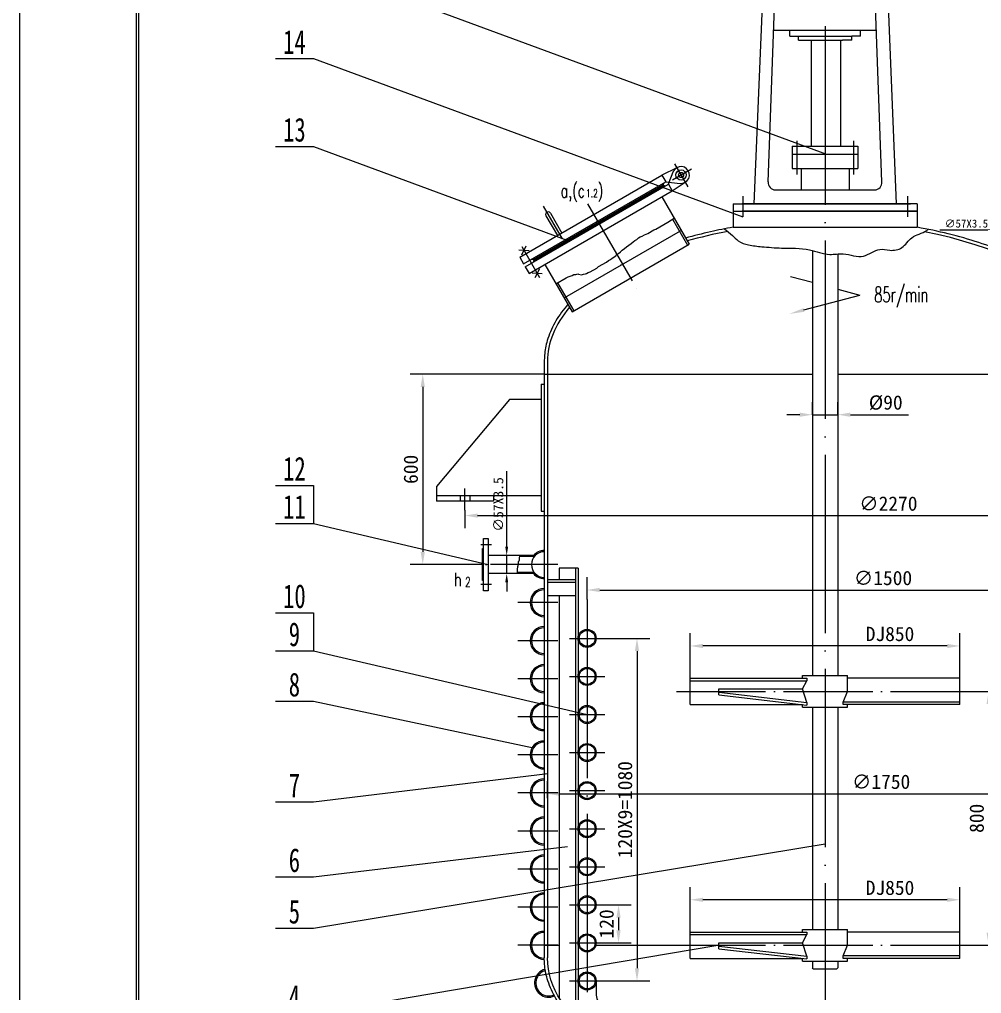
# Model space of a CAD drawing. Extents: x 0 to 8910, y 0 to 12615.
# Drawn here: x 0 to 3032, y 6808 to 9878 of the extents above; entities that cross this region are included whole.
import ezdxf
from ezdxf.enums import TextEntityAlignment as Align

# ---------------------------------------------------------------- set-up
doc = ezdxf.new("R2010")
doc.units = 0
doc.header["$LTSCALE"] = 450
for name, pattern in [('CENTER1', [0.75, 0.625, -0.0625, 0, -0.0625]), ('CENTER2', [0.375, 0.3125, -0.03125, 0, -0.03125]), ('CENTER3', [0.375, 0.3125, -0.03125, 0, -0.03125]), ('CENTERX2', [1.5, 1.25, -0.125, 0, -0.125]), ('HIDDENX2', [0.75, 0.5, -0.25])]:
    doc.linetypes.add(name, pattern=pattern)
doc.layers.get('0').update_dxf_attribs({"linetype": 'CONTINUOUS'})
doc.layers.get('DEFPOINTS').update_dxf_attribs({"linetype": 'CONTINUOUS'})
for name, color, linetype in [('_TITLE', 4, 'CONTINUOUS'), ('A', 2, 'CONTINUOUS'), ('B', 7, 'CONTINUOUS'), ('C', 1, 'CENTERX2'), ('C1', 1, 'CENTER1'), ('C2', 1, 'CENTER2'), ('C3', 1, 'CENTER3'), ('E', 3, 'HIDDENX2')]:
    doc.layers.add(name, color=color, linetype=linetype)
doc.styles.add('GB', font='ROMANS.SHX', dxfattribs={"bigfont": 'hzdx.shx'})
doc.styles.add('HZ', font='ROMANS.SHX', dxfattribs={"width": 0.7, "bigfont": 'hztxt.shx'})
doc.dimstyles.new('STANDARD_WS$0', dxfattribs={"dimtxt": 2.5, "dimasz": 2.5, "dimexe": 1.25, "dimexo": 0.625, "dimtad": 1, "dimdec": 4, "dimdsep": 46, "dimtxsty": 'Standard', "dimcen": 2.5, "dimadec": 0, "dimazin": 0, "dimtfac": 1, "dimtdec": 4, "dimtmove": 0, "dimatfit": 0, "dimfxl": 0, "dimtolj": 1, "dimtzin": 0, "dimarcsym": 0})

# ---------------------------------------------------------------- blocks, each defined once
blk = doc.blocks.new('*D0')
at = {"color": 0, "linetype": 'ByBlock'}
for p, q in [((1956, 7568.8), (1956, 7622.6)), ((3706, 7568.8), (3706, 7622.6)), ((1996, 7582.6), (3666, 7582.6))]:
    blk.add_line(p, q, dxfattribs=at)
for points in [[(1996, 7589.3), (1996, 7575.9), (1956, 7582.6)], [(3666, 7589.3), (3666, 7575.9), (3706, 7582.6)]]:
    blk.add_solid(points, dxfattribs=at)
at = {"layer": 'DEFPOINTS', "color": 0, "linetype": 'ByBlock'}
for p in [(1956, 7568.8), (3706, 7582.6), (3706, 7568.8)]:
    blk.add_point(p, dxfattribs=at)
at = {"color": 0, "linetype": 'ByBlock', "insert": (3007.7, 7620.1), "char_height": 45, "attachment_point": 5}
blk.add_mtext('\\A1;∅1750', dxfattribs=at)
blk = doc.blocks.new('A$C38DF3C4D')
at = {"layer": 'A'}
for p, q in [((0, 400), (0, 0)), ((10, 400), (0, 400)), ((10, 400), (10, 0)), ((10, 352), (110, 352)), ((110, 352), (340, 78)), ((340, 78), (340, 32)), ((10, 48), (340, 48)), ((160, 48), (160, 32)), ((160, 32), (340, 32)), ((235, 48), (235, 32)), ((265, 48), (265, 32)), ((10, 0), (0, 0))]:
    blk.add_line(p, q, dxfattribs=at)
at = {"layer": 'C2'}
blk.add_line((250, 3.1), (250, 71.7), dxfattribs=at)
blk = doc.blocks.new('*D6')
at = {"color": 0, "linetype": 'ByBlock'}
for p, q in [((1535.6, 7900.5), (1535.6, 8138.5)), ((1535.6, 7872.5), (1507.6, 7872.5)), ((1535.6, 7815.5), (1535.6, 7872.5)), ((1535.6, 7815.5), (1507.6, 7815.5)), ((1535.6, 7787.5), (1535.6, 7759.5))]:
    blk.add_line(p, q, dxfattribs=at)
for points in [[(1530.9, 7900.5), (1540.3, 7900.5), (1535.6, 7872.5)], [(1530.9, 7787.5), (1540.3, 7787.5), (1535.6, 7815.5)]]:
    blk.add_solid(points, dxfattribs=at)
at = {"layer": 'DEFPOINTS', "color": 0, "linetype": 'ByBlock'}
for p in [(1535.6, 7872.5), (1535.6, 7872.5), (1535.6, 7815.5)]:
    blk.add_point(p, dxfattribs=at)
at = {"color": 0, "linetype": 'ByBlock', "insert": (1509.4, 8033.5), "char_height": 31.5, "attachment_point": 5, "rotation": 90}
blk.add_mtext('\\A1;∅57X3.5', dxfattribs=at)
blk = doc.blocks.new('*D7')
at = {"color": 0, "linetype": 'ByBlock'}
for p, q in [((1696, 8015.1), (1696, 7958.3)), ((3966, 8015.1), (3966, 7958.3)), ((1736, 7998.3), (3926, 7998.3))]:
    blk.add_line(p, q, dxfattribs=at)
for points in [[(1736, 8004.9), (1736, 7991.6), (1696, 7998.3)], [(3926, 8004.9), (3926, 7991.6), (3966, 7998.3)]]:
    blk.add_solid(points, dxfattribs=at)
at = {"layer": 'DEFPOINTS', "color": 0, "linetype": 'ByBlock'}
for p in [(1696, 8015.1), (3966, 8015.1), (3966, 7998.3)]:
    blk.add_point(p, dxfattribs=at)
at = {"color": 0, "linetype": 'ByBlock', "insert": (3030.5, 8035.8), "char_height": 45, "attachment_point": 5}
blk.add_mtext('\\A1;∅2270', dxfattribs=at)
blk = doc.blocks.new('*D13')
at = {"color": 0, "linetype": 'ByBlock'}
for p, q in [((2114.1, 6685.1), (2114.1, 6827.3)), ((2964.1, 6685.1), (2964.1, 6827.3)), ((2924.1, 6787.3), (2154.1, 6787.3))]:
    blk.add_line(p, q, dxfattribs=at)
for points in [[(2154.1, 6793.9), (2154.1, 6780.6), (2114.1, 6787.3)], [(2924.1, 6793.9), (2924.1, 6780.6), (2964.1, 6787.3)]]:
    blk.add_solid(points, dxfattribs=at)
at = {"layer": 'DEFPOINTS', "color": 0, "linetype": 'ByBlock'}
for p in [(2114.1, 6787.3), (2114.1, 6685.1), (2964.1, 6685.1)]:
    blk.add_point(p, dxfattribs=at)
at = {"color": 0, "linetype": 'ByBlock', "insert": (2743.9, 6824.8), "char_height": 45, "attachment_point": 5}
blk.add_mtext('\\A1;DJ850', dxfattribs=at)
blk = doc.blocks.new('*D14')
at = {"color": 0, "linetype": 'ByBlock'}
for p, q in [((2114.1, 7485.1), (2114.1, 7627.3)), ((2964.1, 7485.1), (2964.1, 7627.3)), ((2924.1, 7587.3), (2154.1, 7587.3))]:
    blk.add_line(p, q, dxfattribs=at)
for points in [[(2154.1, 7593.9), (2154.1, 7580.6), (2114.1, 7587.3)], [(2924.1, 7593.9), (2924.1, 7580.6), (2964.1, 7587.3)]]:
    blk.add_solid(points, dxfattribs=at)
at = {"layer": 'DEFPOINTS', "color": 0, "linetype": 'ByBlock'}
for p in [(2114.1, 7587.3), (2114.1, 7485.1), (2964.1, 7485.1)]:
    blk.add_point(p, dxfattribs=at)
at = {"color": 0, "linetype": 'ByBlock', "insert": (2743.9, 7624.8), "char_height": 45, "attachment_point": 5}
blk.add_mtext('\\A1;DJ850', dxfattribs=at)
blk = doc.blocks.new('*D15')
at = {"color": 0, "linetype": 'ByBlock'}
for p, q in [((2010.4, 8685.8), (2375, 8896.3)), ((2376.8, 8898.1), (2376.5, 8898.6)), ((2008.5, 8684), (2008.8, 8683.4))]:
    blk.add_line(p, q, dxfattribs=at)
for points in [[(2374.8, 8896.6), (2375.2, 8895.9), (2377.1, 8897.5)], [(2010.2, 8686.1), (2010.6, 8685.4), (2008.2, 8684.5)]]:
    blk.add_solid(points, dxfattribs=at)
at = {"layer": 'DEFPOINTS', "color": 0, "linetype": 'ByBlock'}
for p in [(2377.1, 8897.5), (2377.1, 8897.5), (2008.2, 8684.5)]:
    blk.add_point(p, dxfattribs=at)
at = {"color": 0, "linetype": 'ByBlock', "insert": (2191.7, 8792.6), "char_height": 2.5, "attachment_point": 5, "rotation": 30}
blk.add_mtext('\\A1;∅426X6', dxfattribs=at)
blk = doc.blocks.new('*D16')
at = {"color": 0, "linetype": 'ByBlock'}
for p, q in [((3110.6, 8885.3), (3110.6, 8906.3)), ((3167.6, 8885.3), (3167.6, 8906.3)), ((3089.6, 8885.3), (2900.6, 8885.3)), ((3167.6, 8885.3), (3110.6, 8885.3)), ((3188.6, 8885.3), (3209.6, 8885.3))]:
    blk.add_line(p, q, dxfattribs=at)
for points in [[(3089.6, 8888.8), (3089.6, 8881.8), (3110.6, 8885.3)], [(3188.6, 8888.8), (3188.6, 8881.8), (3167.6, 8885.3)]]:
    blk.add_solid(points, dxfattribs=at)
at = {"layer": 'DEFPOINTS', "color": 0, "linetype": 'ByBlock'}
for p in [(3110.6, 8885.3), (3167.6, 8885.3), (3167.6, 8885.3)]:
    blk.add_point(p, dxfattribs=at)
at = {"color": 0, "linetype": 'ByBlock', "insert": (2984.6, 8906.3), "char_height": 25.2, "attachment_point": 5}
blk.add_mtext('\\A1;∅57X3.5', dxfattribs=at)
blk = doc.blocks.new('*D20')
at = {"color": 0, "linetype": 'ByBlock'}
for p, q in [((3324.8, 7444), (3411.7, 7444)), ((3371.7, 7404), (3371.7, 6684)), ((3324.8, 6644), (3411.7, 6644))]:
    blk.add_line(p, q, dxfattribs=at)
for points in [[(3365, 7404), (3378.4, 7404), (3371.7, 7444)], [(3365, 6684), (3378.4, 6684), (3371.7, 6644)]]:
    blk.add_solid(points, dxfattribs=at)
at = {"layer": 'DEFPOINTS', "color": 0, "linetype": 'ByBlock'}
for p in [(3324.8, 7444), (3324.8, 6644), (3371.7, 6644)]:
    blk.add_point(p, dxfattribs=at)
at = {"color": 0, "linetype": 'ByBlock', "insert": (3334.2, 7044), "char_height": 45, "attachment_point": 5, "rotation": 90}
blk.add_mtext('\\A1;800', dxfattribs=at)
blk = doc.blocks.new('*D21')
at = {"color": 0, "linetype": 'ByBlock'}
for p, q in [((2136.4, 7611.3), (2278.3, 7611.3)), ((2238.3, 7571.3), (2238.3, 6571.3)), ((2136.4, 6531.3), (2278.3, 6531.3))]:
    blk.add_line(p, q, dxfattribs=at)
for points in [[(2231.6, 7571.3), (2244.9, 7571.3), (2238.3, 7611.3)], [(2231.6, 6571.3), (2244.9, 6571.3), (2238.3, 6531.3)]]:
    blk.add_solid(points, dxfattribs=at)
at = {"layer": 'DEFPOINTS', "color": 0, "linetype": 'ByBlock'}
for p in [(2136.4, 7611.3), (2136.4, 6531.3), (2238.3, 6531.3)]:
    blk.add_point(p, dxfattribs=at)
at = {"color": 0, "linetype": 'ByBlock', "insert": (2200.8, 7071.3), "char_height": 45, "attachment_point": 5, "rotation": 90}
blk.add_mtext('\\A1;120X9=1080', dxfattribs=at)
blk = doc.blocks.new('*D22')
at = {"color": 0, "linetype": 'ByBlock'}
for p, q in [((2136.4, 6891.3), (2220, 6891.3)), ((2180, 6851.3), (2180, 6811.3)), ((2136.4, 6771.3), (2220, 6771.3))]:
    blk.add_line(p, q, dxfattribs=at)
for points in [[(2173.3, 6851.3), (2186.7, 6851.3), (2180, 6891.3)], [(2173.3, 6811.3), (2186.7, 6811.3), (2180, 6771.3)]]:
    blk.add_solid(points, dxfattribs=at)
at = {"layer": 'DEFPOINTS', "color": 0, "linetype": 'ByBlock'}
for p in [(2136.4, 6891.3), (2136.4, 6771.3), (2180, 6771.3)]:
    blk.add_point(p, dxfattribs=at)
at = {"color": 0, "linetype": 'ByBlock', "insert": (2142.5, 6831.3), "char_height": 45, "attachment_point": 5, "rotation": 90}
blk.add_mtext('\\A1;120', dxfattribs=at)
blk = doc.blocks.new('*D23')
at = {"color": 0, "linetype": 'ByBlock'}
for p, q in [((2081, 7733.6), (2081, 7803.7)), ((3581, 7733.6), (3581, 7803.7)), ((2121, 7763.7), (3541, 7763.7))]:
    blk.add_line(p, q, dxfattribs=at)
for points in [[(2121, 7770.4), (2121, 7757.1), (2081, 7763.7)], [(3541, 7770.4), (3541, 7757.1), (3581, 7763.7)]]:
    blk.add_solid(points, dxfattribs=at)
at = {"layer": 'DEFPOINTS', "color": 0, "linetype": 'ByBlock'}
for p in [(3581, 7763.7), (2081, 7733.6), (3581, 7733.6)]:
    blk.add_point(p, dxfattribs=at)
at = {"color": 0, "linetype": 'ByBlock', "insert": (3013.6, 7801.2), "char_height": 45, "attachment_point": 5}
blk.add_mtext('\\A1;∅1500', dxfattribs=at)
blk = doc.blocks.new('*D24')
at = {"layer": 'B', "color": 0, "lineweight": -2}
for p, q in [((2499.1, 8632.2), (2499.1, 8672.2)), ((2579.1, 8632.2), (2579.1, 8672.2)), ((2459.1, 8632.2), (2419.1, 8632.2)), ((2499.1, 8632.2), (2579.1, 8632.2)), ((2619.1, 8632.2), (2801.6, 8632.2))]:
    blk.add_line(p, q, dxfattribs=at)
at = {"layer": 'B', "color": 0}
for points in [[(2459.1, 8638.8), (2459.1, 8625.5), (2499.1, 8632.2)], [(2619.1, 8638.8), (2619.1, 8625.5), (2579.1, 8632.2)]]:
    blk.add_solid(points, dxfattribs=at)
at = {"layer": 'DEFPOINTS', "color": 0}
for p in [(2499.1, 8632.2), (2579.1, 8632.2), (2579.1, 8632.2)]:
    blk.add_point(p, dxfattribs=at)
at = {"layer": 'B', "color": 0, "insert": (2730.4, 8669.7), "char_height": 45, "attachment_point": 5}
blk.add_mtext('\\A1;%%c90', dxfattribs=at)
blk = doc.blocks.new('*D27')
at = {"color": 0, "linetype": 'ByBlock'}
for p, q in [((2637.2, 10807.4), (4082.3, 10807.4)), ((4042.3, 10767.4), (4042.3, 6035)), ((2929.1, 5995), (4082.3, 5995))]:
    blk.add_line(p, q, dxfattribs=at)
for points in [[(4035.6, 10767.4), (4049, 10767.4), (4042.3, 10807.4)], [(4035.6, 6035), (4049, 6035), (4042.3, 5995)]]:
    blk.add_solid(points, dxfattribs=at)
at = {"layer": 'DEFPOINTS', "color": 0, "linetype": 'ByBlock'}
for p in [(2637.2, 10807.4), (2929.1, 5995), (4042.3, 5995)]:
    blk.add_point(p, dxfattribs=at)
at = {"color": 0, "linetype": 'ByBlock', "insert": (4004.8, 8401.2), "char_height": 45, "attachment_point": 5, "rotation": 90}
blk.add_mtext('\\A1;4812', dxfattribs=at)
blk = doc.blocks.new('A$C591B0A77')
at = {"layer": 'B', "style": 'GB', "width": 0.7}
for s, height, p in [('a,(c  )', 42, (77, 14)), ('1.2', 25, (108.5, 14.3))]:
    blk.add_text(s, height=height, dxfattribs=at).set_placement(p, align=Align.CENTER)
blk = doc.blocks.new('*D44')
at = {"color": 0, "linetype": 'ByBlock'}
for p, q in [((1654.1, 8444), (1231.1, 8444)), ((1271.1, 8404), (1271.1, 7884)), ((1438.5, 7844), (1231.1, 7844))]:
    blk.add_line(p, q, dxfattribs=at)
for points in [[(1264.4, 8404), (1277.7, 8404), (1271.1, 8444)], [(1264.4, 7884), (1277.7, 7884), (1271.1, 7844)]]:
    blk.add_solid(points, dxfattribs=at)
at = {"layer": 'DEFPOINTS', "color": 0, "linetype": 'ByBlock'}
for p in [(1654.1, 8444), (1271.1, 7844), (1438.5, 7844)]:
    blk.add_point(p, dxfattribs=at)
at = {"color": 0, "linetype": 'ByBlock', "insert": (1233.6, 8144), "char_height": 45, "attachment_point": 5, "rotation": 90}
blk.add_mtext('\\A1;600', dxfattribs=at)

msp = doc.modelspace()

# ---------------------------------------------------------------- linework, layer by layer
at = {"color": 0, "linetype": 'ByBlock'}
for p, q in [((2430.09488, 9067.95648), (2499.13824, 9049.45637)), ((2579.13824, 9028.02043), (2648.4904, 9009.43758)), ((2472.49479, 8962.2797), (2648.4904, 9009.43758))]:
    msp.add_line(p, q, dxfattribs=at)
msp.add_solid([(2470.97638, 8967.94646), (2474.01319, 8956.61293), (2425.95506, 8949.80942)], dxfattribs=at)
at = {"layer": '_TITLE', "color": 4}
msp.add_lwpolyline([(0, 0), (8910, 0), (8910, 12615), (0, 12615)], close=True, dxfattribs=at)
at = {"layer": '_TITLE', "color": 5}
for points in [[(367.5, 142.5), (8767.5, 142.5), (8767.5, 12472.5), (367.5, 12472.5)], [(375, 150), (8760, 150), (8760, 12465), (375, 12465)]]:
    msp.add_lwpolyline(points, close=True, dxfattribs=at)
at = {"layer": 'A'}
for p, q in [((2354.9373, 10269.66357), (2315.12508, 9296.71662)), ((2723.3392, 10269.66357), (2763.15142, 9296.71662)), ((2360.30069, 9365.89749), (2391.01188, 10219.85415)), ((2717.97577, 9365.89749), (2687.26458, 10219.85415)), ((2375.44446, 9844.54403), (2702.832, 9844.54403)), ((2427.80634, 9825.36984), (2427.80634, 9842.7147)), ((2427.80634, 9825.36984), (2623.09941, 9825.36984)), ((2455.17707, 9812.98065), (2455.17707, 9825.36984)), ((2650.47013, 9825.36987), (2623.09941, 9825.36986)), ((2623.09941, 9812.98067), (2623.09941, 9825.36986)), ((2650.47013, 9825.36987), (2650.47013, 9842.71473)), ((2455.17707, 9812.98065), (2594.31661, 9812.98065)), ((2495.3133, 9812.98065), (2495.3133, 9479.03585)), ((2587.80775, 9812.98065), (2587.80775, 9479.03585)), ((2623.09941, 9812.98067), (2594.31661, 9812.98065)), ((2495.3133, 9787.89476), (2495.3133, 9479.03585)), ((2587.80775, 9787.89476), (2587.80775, 9479.03585)), ((2435.97376, 9479.03585), (2642.30273, 9479.03585)), ((2435.97376, 9479.03585), (2435.97376, 9408.21973)), ((2642.30273, 9479.03585), (2642.30273, 9408.21973)), ((2435.97376, 9453.05153), (2642.30273, 9453.05153)), ((2071.88251, 9410.64086), (2024.88312, 9387.04619)), ((2435.97376, 9408.21973), (2642.30273, 9408.21973)), ((2463.53876, 9408.21973), (2463.53876, 9342.21937)), ((2614.73772, 9408.21973), (2614.73772, 9342.21937)), ((1576.71497, 9128.29619), (2024.88312, 9387.04619)), ((1588.71497, 9107.51158), (2036.88312, 9366.26158)), ((2024.88312, 9387.04619), (2036.88312, 9366.26158)), ((2036.88312, 9366.26158), (2082.32211, 9361.46085)), ((2045.44338, 9358.50214), (2047.99099, 9365.08801)), ((2057.44338, 9337.71753), (2098.3164, 9364.85601)), ((1594.21497, 9097.9853), (2045.44338, 9358.50214)), ((1606.21497, 9077.20069), (2057.44338, 9337.71753)), ((1620.29757, 9121.12699), (2028.7861, 9356.96796)), ((1621.79757, 9118.52892), (2030.2861, 9354.36988)), ((2030.2502, 9362.43206), (2028.7861, 9356.96796)), ((2030.2861, 9354.36988), (2028.7861, 9356.96796)), ((2035.7502, 9352.90578), (2030.2861, 9354.36988)), ((2045.44338, 9358.50214), (2057.44338, 9337.71753)), ((2382.74624, 9340.59165), (2695.53025, 9340.59165)), ((2024.50524, 9318.70069), (2110.50524, 9169.74432)), ((2249.13825, 9296.71661), (2808.11803, 9296.71661)), ((2249.13825, 9296.71661), (2249.13825, 9222.8706)), ((2249.13825, 9274.20676), (2829.13825, 9274.20676)), ((2249.13828, 9274.20676), (2808.11803, 9274.20676)), ((2829.13825, 9296.71661), (2278.02399, 9296.71661)), ((2829.13825, 9274.20676), (2278.02399, 9274.20676)), ((2829.13825, 9296.71661), (2829.13825, 9222.8706)), ((1659.36045, 9259.15002), (1695.36045, 9196.79619)), ((1673.21686, 9267.15002), (1709.21686, 9204.79619)), ((2058.08077, 9248.54616), (2105.30909, 9166.74432)), ((2249.13825, 9222.8706), (2829.13825, 9222.8706)), ((1606.07011, 9148.8697), (1574.23633, 9151.17121)), ((1583.19136, 9135.66065), (1597.11509, 9164.38026)), ((1741.57842, 8956.74432), (2110.50524, 9169.74432)), ((2499.13824, 9149.68743), (2499.13824, 7809.94611)), ((1576.71497, 9128.29619), (1588.71497, 9107.51158)), ((1614.83347, 9122.59109), (1620.29757, 9121.12699)), ((1621.79757, 9118.52892), (1620.29757, 9121.12699)), ((1620.33347, 9113.06482), (1621.79757, 9118.52892)), ((2579.13824, 9138.85681), (2579.13824, 7809.94611)), ((1594.21497, 9097.9853), (1606.21497, 9077.20069)), ((1638.70973, 9092.33622), (1624.78601, 9063.61661)), ((1655.57842, 9105.70069), (1741.57842, 8956.74432)), ((1615.83098, 9079.12717), (1647.66476, 9076.82566)), ((1695.69892, 9048.20994), (1746.77457, 8959.74432)), ((1654.13824, 8799.94611), (1654.13824, 6919.94611)), ((1664.13824, 8799.94611), (1664.13824, 6919.94611)), ((1654.13824, 8759.94611), (2499.13824, 8759.94611)), ((2579.13824, 8759.94611), (3348.13824, 8759.94611)), ((1462.63824, 8077.44611), (1462.63824, 8242.44611)), ((1462.63824, 8242.44611), (1477.63824, 8242.44611)), ((1477.63824, 8242.44611), (1477.63824, 8077.44611)), ((1459.63824, 8109.94611), (1459.63824, 8209.94611)), ((1459.63824, 8209.94611), (1462.63824, 8209.94611)), ((1625.36325, 8188.44611), (1477.63824, 8188.44611)), ((1622.27525, 8184.94611), (1576.97966, 8184.94611)), ((1700.63824, 8148.07356), (1700.63824, 8111.21016)), ((1760.63824, 8148.07356), (1700.63824, 8148.07356)), ((1752.63824, 8148.07356), (1752.63824, 6728.21534)), ((1760.63824, 8148.07356), (1760.63824, 6720.21958)), ((1462.63824, 8109.94611), (1459.63824, 8109.94611)), ((1625.36325, 8131.44611), (1477.63824, 8131.44611)), ((1622.27525, 8134.94611), (1569.92655, 8134.94611)), ((1752.63824, 8111.21016), (1664.13824, 8111.21016)), ((1477.63824, 8077.44611), (1462.63824, 8077.44611)), ((1752.63824, 8103.21016), (1664.13824, 8103.21016)), ((1752.63824, 8061.21016), (1664.13824, 8061.21016)), ((1700.63824, 8061.21016), (1700.63824, 6794.90336)), ((2114.13824, 7718.27944), (2114.13824, 7801.61277)), ((2114.13824, 7801.61277), (2481.56419, 7801.61277)), ((2468.30491, 7809.94611), (2609.97158, 7809.94611)), ((2468.30491, 7801.61277), (2468.30491, 7809.94611)), ((2481.56419, 7801.61277), (2481.56419, 7793.27944)), ((2609.97158, 7759.94611), (2609.97158, 7809.94611)), ((2964.13824, 7801.61277), (2609.97158, 7801.61277)), ((2964.13824, 7718.27944), (2964.13824, 7801.61277)), ((2114.13824, 7793.27944), (2481.56419, 7793.27944)), ((2204.00674, 7767.72812), (2468.30491, 7767.72812)), ((2204.00674, 7748.77488), (2204.00674, 7767.72812)), ((2468.30491, 7767.72812), (2481.56419, 7793.27944)), ((2481.56419, 7725.15916), (2468.30491, 7767.72812)), ((2204.00674, 7757.10821), (2481.56419, 7725.15916)), ((2204.00674, 7748.77488), (2481.56419, 7716.82582)), ((2595.95103, 7726.61277), (2609.97158, 7759.94611)), ((2114.13824, 7718.27944), (2468.30491, 7718.27944)), ((2468.30491, 7709.94611), (2468.30491, 7717.93558)), ((2468.30491, 7709.94611), (2609.97158, 7709.94611)), ((2481.56419, 7725.15916), (2481.56419, 7716.82582)), ((2499.13824, 7709.94611), (2499.13824, 7009.94611)), ((2579.13824, 7709.94611), (2579.13824, 7009.94611)), ((2964.13824, 7726.61277), (2595.95103, 7726.61277)), ((2595.95103, 7718.27944), (2595.95103, 7726.61277)), ((2964.13824, 7718.27944), (2595.95103, 7718.27944)), ((2609.97158, 7709.94611), (2609.97158, 7718.27944)), ((2114.13824, 7001.61277), (2481.56419, 7001.61277)), ((2114.13824, 6918.27944), (2114.13824, 7001.61277)), ((2468.30491, 7009.94611), (2609.97158, 7009.94611)), ((2468.30491, 7001.61277), (2468.30491, 7009.94611)), ((2481.56419, 7001.61277), (2481.56419, 6993.27944)), ((2609.97158, 6959.94611), (2609.97158, 7009.94611)), ((2964.13824, 7001.61277), (2609.97158, 7001.61277)), ((2964.13824, 6918.27944), (2964.13824, 7001.61277)), ((2114.13824, 6993.27944), (2481.56419, 6993.27944)), ((2468.30491, 6967.72812), (2481.56419, 6993.27944)), ((1654.13824, 6959.94611), (1700.63824, 6959.94611)), ((1760.63824, 6959.94611), (1761.59081, 6959.94611)), ((1816.68568, 6959.94611), (2114.13824, 6959.94611)), ((2204.00674, 6967.72812), (2468.30491, 6967.72812)), ((2204.00674, 6948.77488), (2204.00674, 6967.72812)), ((2204.00674, 6957.10821), (2481.56419, 6925.15916)), ((2204.00674, 6948.77488), (2481.56419, 6916.82582)), ((2481.56419, 6925.15916), (2468.30491, 6967.72812)), ((2595.95103, 6926.61277), (2609.97158, 6959.94611)), ((2964.13824, 6959.94611), (3424.13824, 6959.94611)), ((2114.13824, 6918.27944), (2468.30491, 6918.27944)), ((2468.30491, 6909.94611), (2468.30491, 6917.93558)), ((2468.30491, 6909.94611), (2609.97158, 6909.94611)), ((2481.56419, 6925.15916), (2481.56419, 6916.82582)), ((2499.13824, 6909.94611), (2499.13824, 6888.25357)), ((2579.13824, 6909.94611), (2579.13824, 6888.25357)), ((2964.13824, 6926.61277), (2595.95103, 6926.61277)), ((2595.95103, 6918.27944), (2595.95103, 6926.61277)), ((2964.13824, 6918.27944), (2595.95103, 6918.27944)), ((2609.97158, 6909.94611), (2609.97158, 6918.27944)), ((2502.13824, 6885.25357), (2499.13824, 6888.25357)), ((2502.13824, 6885.25357), (2576.13824, 6885.25357)), ((2576.13824, 6885.25357), (2579.13824, 6888.25357)), ((1817.63824, 6847.25287), (1817.63824, 6807.75397))]:
    msp.add_line(p, q, dxfattribs=at)
for centre, radius in [((2085.09945, 9387.74844), 16.1583), ((2085.09945, 9387.74844), 7.99826), ((1789.13824, 7927.25287), 28.5), ((1789.13824, 7927.25287), 25), ((1789.13824, 7807.25287), 28.5), ((1789.13824, 7807.25287), 25), ((1789.13824, 7687.25287), 28.5), ((1789.13824, 7687.25287), 25), ((1789.13824, 7567.25287), 28.5), ((1789.13824, 7567.25287), 25), ((1789.13824, 7447.25287), 28.5), ((1789.13824, 7447.25287), 25), ((1789.13824, 7327.25287), 28.5), ((1789.13824, 7327.25287), 25), ((1789.13824, 7207.25287), 28.5), ((1789.13824, 7207.25287), 25), ((1789.13824, 7087.25287), 28.5), ((1789.13824, 7087.25287), 25), ((1789.13824, 6967.25287), 28.5), ((1789.13824, 6967.25287), 25), ((1789.13824, 6847.25287), 28.5), ((1789.13824, 6847.25287), 25)]:
    msp.add_circle(centre, radius, dxfattribs=at)
for centre, radius, start, end in [((2085.09945, 9387.74844), 26.4339, 263.96894982, 120), ((2382.74624, 9363.19882), 22.60717, 173.14412518, 270), ((2695.53025, 9363.19882), 22.60717, 270, 6.85587482), ((1666.28866, 9263.15002), 8, 30, 210), ((1654.13824, 8159.94611), 40.5, 90, 270), ((1654.13824, 8159.94611), 44.5, 90, 140.17465886), ((1654.13824, 8159.94611), 44.5, 219.82534114, 270), ((1654.13824, 8039.94611), 44.5, 90, 270), ((1654.13824, 8039.94611), 40.5, 90, 270), ((1654.13824, 7919.94611), 44.5, 90, 270), ((1654.13824, 7919.94611), 40.5, 90, 270), ((1654.13824, 7799.94611), 44.5, 90, 270), ((1654.13824, 7799.94611), 40.5, 90, 270), ((1654.13824, 7679.94611), 44.5, 90, 270), ((1654.13824, 7679.94611), 40.5, 90, 270), ((1654.13824, 7559.94611), 44.5, 90, 270), ((1654.13824, 7559.94611), 40.5, 90, 270), ((1654.13824, 7439.94611), 44.5, 90, 270), ((1654.13824, 7439.94611), 40.5, 90, 270), ((1654.13824, 7319.94611), 44.5, 90, 270), ((1654.13824, 7319.94611), 40.5, 90, 270), ((1654.13824, 7199.94611), 44.5, 90, 270), ((1654.13824, 7199.94611), 40.5, 90, 270), ((1654.13824, 7079.94611), 44.5, 90, 270), ((1654.13824, 7079.94611), 40.5, 90, 270), ((1654.13824, 6959.94611), 44.5, 90, 270), ((1654.13824, 6959.94611), 40.5, 90, 270), ((1667.96717, 6840.7456), 44.5, 104.2830995, 294.11026178), ((1667.96717, 6840.7456), 40.5, 104.75846034, 293.70490015), ((1867.63824, 6807.75397), 50, 180, 228.38794967)]:
    msp.add_arc(centre, radius, start, end, dxfattribs=at)
for start_param, end_param in [(5.0698357566, 5.2318949968), (3.5324797595, 4.3463235159), (5.8822570338, 6.2831853072)]:
    msp.add_ellipse((2539.13824, 8799.94611), major_axis=(-875, 0), ratio=0.5, start_param=start_param, end_param=end_param, dxfattribs=at)
at = {"layer": 'A', "extrusion": (0, 0, -1)}
for start_param, end_param in [(5.0363095893, 6.2831853072), (3.1415926536, 4.9683165315)]:
    msp.add_ellipse((2539.13824, 6919.94611), major_axis=(-875, 0), ratio=0.5, start_param=start_param, end_param=end_param, dxfattribs=at)
at = {"layer": 'A'}
for points, knots in [([(2249.13825, 9222.8706), (2225.1676, 9218.68819), (2201.55341, 9213.9868), (2151.47707, 9202.7387), (2125.16978, 9196.01673), (2099.59057, 9188.64909)], [5.04812525531, 5.04812525531, 5.04812525531, 5.04812525531, 5.13460935602, 5.13460935602, 5.23503772657, 5.23503772657, 5.23503772657, 5.23503772657]), ([(3110.63824, 9142.11646), (3082.92214, 9153.92757), (3053.77223, 9164.86949), (2992.56211, 9185.018), (2960.46357, 9194.19445), (2895.47335, 9210.15919), (2862.65481, 9217.02296), (2829.13825, 9222.87081)], [4.00656329853, 4.00656329853, 4.00656329853, 4.00656329853, 4.13017383853, 4.13017383853, 4.25572827822, 4.25572827822, 4.37665286668, 4.37665286668, 4.37665286668, 4.37665286668]), ([(1728.22395, 8979.87494), (1726.76978, 8978.19065), (1725.33577, 8976.50133), (1709.45078, 8957.46391), (1697.10679, 8939.60291), (1676.92513, 8903.09876), (1669.0886, 8884.45439), (1659.2031, 8850.40097), (1656.3209, 8835.07525), (1654.42295, 8813.12235), (1654.13824, 8806.53423), (1654.13824, 8799.94611)], [5.87567057148, 5.87567057148, 5.87567057148, 5.87567057148, 5.88793599414, 5.88793599414, 6.01349043383, 6.01349043383, 6.13904487352, 6.13904487352, 6.23998448678, 6.23998448678, 6.28318530718, 6.28318530718, 6.28318530718, 6.28318530718]), ([(2260.63824, 6495.05947), (2232.71391, 6499.71667), (2205.25009, 6505.07507), (2144.74546, 6518.66557), (2112.04368, 6527.28147), (2049.01715, 6546.50607), (2018.69264, 6557.11463), (1960.88841, 6580.16948), (1933.40888, 6592.61561), (1881.71796, 6619.16772), (1857.50666, 6633.27352), (1812.72714, 6662.94952), (1792.15882, 6678.5196), (1754.99209, 6710.91572), (1738.39337, 6727.74197), (1709.45078, 6762.42831), (1697.10679, 6780.2893), (1676.92513, 6816.79345), (1669.0886, 6835.43783), (1659.2031, 6869.49124), (1656.3209, 6884.81696), (1654.42295, 6906.76987), (1654.13824, 6913.35798), (1654.13824, 6919.94611)], [5.0343272249, 5.0343272249, 5.0343272249, 5.0343272249, 5.1346093559, 5.1346093559, 5.2601637956, 5.2601637956, 5.3857182352, 5.3857182352, 5.5112726749, 5.5112726749, 5.6368271146, 5.6368271146, 5.7623815543, 5.7623815543, 5.887935994, 5.887935994, 6.0134904336, 6.0134904336, 6.1390448733, 6.1390448733, 6.2399844866, 6.2399844866, 6.2831853072, 6.2831853072, 6.2831853072, 6.2831853072]), ([(3424.13824, 6919.94611), (3424.13824, 6907.98733), (3423.19944, 6896.02873), (3419.45656, 6872.21282), (3416.65269, 6860.35575), (3409.21396, 6836.83559), (3404.57935, 6825.17252), (3390.20689, 6795.19152), (3379.07548, 6777.08856), (3352.48546, 6741.85382), (3337.02696, 6724.72092), (3302.05876, 6691.65257), (3282.54875, 6675.71672), (3239.79168, 6645.25331), (3216.54446, 6630.72579), (3166.67404, 6603.27817), (3140.05087, 6590.35823), (3083.83866, 6566.30902), (3054.24977, 6555.17992), (2992.56211, 6534.87422), (2960.46357, 6525.69777), (2894.25258, 6509.43315), (2860.14039, 6502.34508), (2790.43048, 6490.3633), (2754.83306, 6485.46965), (2682.7051, 6477.95043), (2646.17487, 6475.32491), (2572.74881, 6472.38168), (2535.8533, 6472.06399), (2462.27014, 6473.74127), (2425.58281, 6475.73622), (2365.20395, 6480.953), (2341.29479, 6483.53582), (2317.63824, 6486.61149)], [3.1415926536, 3.1415926536, 3.1415926536, 3.1415926536, 3.2200108359, 3.2200108359, 3.2984290181, 3.2984290181, 3.3768472004, 3.3768472004, 3.5024016401, 3.5024016401, 3.6279560798, 3.6279560798, 3.7535105194, 3.7535105194, 3.8790649591, 3.8790649591, 4.0046193988, 4.0046193988, 4.1301738385, 4.1301738385, 4.2557282782, 4.2557282782, 4.3812827178, 4.3812827178, 4.5068371575, 4.5068371575, 4.6323915972, 4.6323915972, 4.7579460369, 4.7579460369, 4.8835004765, 4.8835004765, 4.9667938164, 4.9667938164, 4.9667938164, 4.9667938164]), ([(3357.13824, 6919.94611), (3357.13824, 6912.04105), (3356.56187, 6904.14169), (3354.22781, 6888.24906), (3352.47035, 6880.25532), (3347.71005, 6864.13236), (3344.7056, 6855.99909), (3337.37154, 6839.5888), (3333.0419, 6831.3133), (3322.99211, 6814.66511), (3317.27073, 6806.29109), (3303.92621, 6788.90298), (3296.1899, 6779.88536), (3279.0679, 6761.9402), (3269.6823, 6753.01445), (3249.29019, 6735.36569), (3238.28678, 6726.64556), (3214.71827, 6709.51715), (3202.15631, 6701.11005), (3175.55378, 6684.70725), (3161.51358, 6676.71061), (3125.11032, 6657.5634), (3101.93948, 6646.7015), (3052.95817, 6626.28829), (3027.14876, 6616.73613), (2973.27659, 6599.12788), (2945.21729, 6591.07083), (2887.26358, 6576.60178), (2857.371, 6570.18765), (2796.19384, 6559.11687), (2764.90744, 6554.4582), (2719.66643, 6549.12794), (2706.09309, 6547.70426), (2692.45299, 6546.44784)], [3.1415926536, 3.1415926536, 3.1415926536, 3.1415926536, 3.214874124, 3.214874124, 3.2881555944, 3.2881555944, 3.3614370648, 3.3614370648, 3.4347185351, 3.4347185351, 3.5080000055, 3.5080000055, 3.586735555, 3.586735555, 3.6654711046, 3.6654711046, 3.7442066541, 3.7442066541, 3.8229422036, 3.8229422036, 3.9016777531, 3.9016777531, 4.017536868, 4.017536868, 4.1333959829, 4.1333959829, 4.2492550978, 4.2492550978, 4.3651142127, 4.3651142127, 4.4809733276, 4.4809733276, 4.5301902965, 4.5301902965, 4.5301902965, 4.5301902965])]:
    msp.add_open_spline(points, degree=3, knots=knots, dxfattribs=at)
at = {"layer": 'B'}
for p, q in [((926.50997, 10049.95519), (2543.21514, 9453.05153)), ((806.50997, 9754.5875), (926.50997, 9754.5875)), ((926.50997, 9754.5875), (2279.54432, 9255.98142)), ((806.50997, 9478.06125), (926.50997, 9478.06125)), ((926.50997, 9478.06125), (1728.53893, 9181.14414)), ((2043.95348, 9239.12048), (2054.83801, 9246.67395)), ((2054.83801, 9246.67395), (2063.27693, 9251.54616)), ((1980.516, 9203.76412), (1999.57292, 9214.76664)), ((1999.57292, 9214.76664), (2005.83961, 9217.11543)), ((2005.83961, 9217.11543), (2043.95348, 9239.12048)), ((1934.77936, 9177.35806), (1939.94683, 9181.61079)), ((1939.94683, 9181.61079), (1945.6639, 9184.91155)), ((1945.6639, 9184.91155), (1950.83136, 9189.16427)), ((1950.83136, 9189.16427), (1956.54845, 9192.46503)), ((1956.54845, 9192.46503), (1962.81514, 9194.81382)), ((1962.81514, 9194.81382), (1970.43791, 9199.21483)), ((1970.43791, 9199.21483), (1980.516, 9203.76412)), ((1894.79577, 9145.38848), (1899.4136, 9150.59318)), ((1899.4136, 9150.59318), (1906.48676, 9155.94615)), ((1906.48676, 9155.94615), (1913.55991, 9161.29913)), ((1913.55991, 9161.29913), (1920.63306, 9166.65211)), ((1920.63306, 9166.65211), (1927.70621, 9172.00509)), ((1927.70621, 9172.00509), (1934.77936, 9177.35806)), ((1849.90154, 9113.12234), (1856.97469, 9118.47531)), ((1856.97469, 9118.47531), (1862.69177, 9121.77607)), ((1862.69177, 9121.77607), (1867.85923, 9126.0288)), ((1867.85923, 9126.0288), (1879.29339, 9132.63031)), ((1879.29339, 9132.63031), (1880.64946, 9134.68253)), ((1880.64946, 9134.68253), (1882.00554, 9136.73475)), ((1882.00554, 9136.73475), (1887.72261, 9140.03551)), ((1887.72261, 9140.03551), (1894.79577, 9145.38848)), ((1798.99746, 9082.46356), (1819.96008, 9094.56633)), ((1819.96008, 9094.56633), (1825.12753, 9098.81906)), ((1825.12753, 9098.81906), (1849.90154, 9113.12234)), ((1690.50277, 9045.20994), (1723.21152, 9064.09435)), ((1723.21152, 9064.09435), (1729.47822, 9066.44313)), ((1729.47822, 9066.44313), (1735.74491, 9068.79192)), ((1735.74491, 9068.79192), (1742.01161, 9071.14071)), ((1742.01161, 9071.14071), (1747.72869, 9074.44147)), ((1747.72869, 9074.44147), (1750.184, 9074.58976)), ((1750.184, 9074.58976), (1753.18893, 9073.78607)), ((1753.18893, 9073.78607), (1759.45563, 9076.13486)), ((1759.45563, 9076.13486), (1762.46056, 9075.33117)), ((1762.46056, 9075.33117), (1771.47535, 9072.92012)), ((1771.47535, 9072.92012), (1777.74205, 9075.26891)), ((1777.74205, 9075.26891), (1784.55837, 9076.66573)), ((1784.55837, 9076.66573), (1787.01368, 9076.81402)), ((1787.01368, 9076.81402), (1792.73075, 9080.11477)), ((1792.73075, 9080.11477), (1798.99746, 9082.46356)), ((806.50997, 8409.52296), (926.50997, 8409.52296)), ((926.50997, 8409.52296), (926.50997, 8289.52296)), ((806.50997, 8289.52296), (926.50997, 8289.52296)), ((926.50997, 8289.52296), (1477.63824, 8159.94611)), ((1572.3576, 8163.34475), (1573.16796, 8168.21174)), ((1573.16796, 8169.02291), (1573.97831, 8169.83407)), ((1573.16796, 8168.21174), (1573.16796, 8169.02291)), ((1573.97831, 8170.64523), (1574.78866, 8171.4564)), ((1573.97831, 8169.83407), (1573.97831, 8170.64523)), ((1574.78866, 8173.07873), (1575.59901, 8173.88989)), ((1574.78866, 8171.4564), (1574.78866, 8173.07873)), ((1575.59901, 8174.70105), (1576.40937, 8175.51222)), ((1575.59901, 8173.88989), (1575.59901, 8174.70105)), ((1576.40937, 8180.37921), (1577.21972, 8186.86852)), ((1576.40937, 8175.51222), (1576.40937, 8180.37921)), ((1577.21972, 8186.86852), (1577.21972, 8188.44611)), ((1569.92655, 8146.3103), (1570.7369, 8151.17729)), ((1569.92655, 8134.14284), (1569.92655, 8146.3103)), ((1570.7369, 8154.42195), (1571.54725, 8155.23311)), ((1570.7369, 8151.17729), (1570.7369, 8154.42195)), ((1571.54725, 8160.10009), (1572.3576, 8160.91126)), ((1571.54725, 8155.23311), (1571.54725, 8160.10009)), ((1572.3576, 8160.91126), (1572.3576, 8163.34475)), ((1570.7369, 8132.5205), (1569.92655, 8134.14284)), ((1570.7369, 8131.44611), (1570.7369, 8132.5205)), ((806.50997, 8007.75207), (926.50997, 8007.75207)), ((926.50997, 8007.75207), (926.50997, 7887.75207)), ((806.50997, 7887.75207), (926.50997, 7887.75207)), ((926.50997, 7887.75207), (1789.13824, 7687.25287)), ((806.50997, 7729.17998), (926.50997, 7729.17998)), ((926.50997, 7729.17998), (1620.06272, 7581.83466)), ((926.50997, 7411.51549), (1665.17943, 7501.63051)), ((806.50997, 7411.51549), (926.50997, 7411.51549)), ((926.50997, 7013.53077), (2539.13824, 7279.98901)), ((926.50997, 7175.72673), (1727.8351, 7271.24204)), ((806.50997, 7175.72673), (926.50997, 7175.72673)), ((806.50997, 7013.53077), (926.50997, 7013.53077)), ((926.50997, 6744.54903), (2201.07149, 6959.94611))]:
    msp.add_line(p, q, dxfattribs=at)
msp.add_open_spline([(2222.45188, 9217.97151), (2231.04593, 9211.57269), (2245.87983, 9199.55321), (2266.69234, 9176.15955), (2300.42143, 9165.7199), (2346.32444, 9160.97914), (2410.37585, 9155.73789), (2483.1856, 9159.12103), (2546.12385, 9132.71274), (2603.69034, 9144.46), (2659.25298, 9118.38775), (2703.19718, 9159.89632), (2745.19805, 9147.46357), (2786.52614, 9154.3396), (2809.86491, 9198.53879), (2847.71428, 9202.81336), (2862.28505, 9215.18818), (2863.61548, 9216.44824)], degree=3, knots=[21.1352647512, 21.1352647512, 21.1352647512, 21.1352647512, 47.7319678248, 68.526162898, 97.5631832805, 131.9838059003, 183.8391095224, 256.8902709265, 311.0900492744, 346.3837427919, 399.6199967619, 445.4707502497, 471.4449403116, 503.9647963284, 540.5321177712, 583.64707632, 588.2026408874, 588.2026408874, 588.2026408874, 588.2026408874], dxfattribs=at)
at = {"layer": 'C'}
for p, q in [((2539.13824, 11206.56531), (2539.13824, 6383.22739)), ((2449.91218, 9495.72439), (2449.91218, 9389.63878)), ((2628.3643, 9495.72439), (2628.3643, 9389.63878)), ((1789.13824, 8049.50049), (1789.13824, 6807.75397))]:
    msp.add_line(p, q, dxfattribs=at)
msp.add_open_spline([(3385.63824, 6919.94611), (3385.63824, 6907.9116), (3384.49871, 6895.87597), (3379.91132, 6871.77497), (3376.46189, 6859.70835), (3367.18956, 6835.57171), (3361.36512, 6823.50208), (3347.29437, 6799.45765), (3339.04748, 6787.48392), (3320.13378, 6763.7752), (3309.46709, 6752.04107), (3285.77095, 6728.96976), (3272.74184, 6717.63302), (3244.42396, 6695.50935), (3229.13551, 6684.72257), (3196.43701, 6663.83809), (3179.0272, 6653.74041), (3142.25053, 6634.35759), (3122.88382, 6625.07244), (3082.37867, 6607.42258), (3061.24032, 6599.05786), (3009.17974, 6580.39777), (2977.55852, 6570.55426), (2911.91531, 6552.98363), (2877.89368, 6545.25645), (2808.05582, 6532.06979), (2772.23994, 6526.61027), (2702.69214, 6518.44456), (2669.05931, 6515.53632), (2635.1918, 6513.63437)], degree=3, knots=[3.1415926536, 3.1415926536, 3.1415926536, 3.1415926536, 3.2364770545, 3.2364770545, 3.3313614555, 3.3313614555, 3.4262458565, 3.4262458565, 3.5211302574, 3.5211302574, 3.6160146584, 3.6160146584, 3.7108990593, 3.7108990593, 3.8057834603, 3.8057834603, 3.9006678612, 3.9006678612, 3.9955522622, 3.9955522622, 4.0904366631, 4.0904366631, 4.220872702, 4.220872702, 4.3513087408, 4.3513087408, 4.4817447797, 4.4817447797, 4.6005544415, 4.6005544415, 4.6005544415, 4.6005544415], dxfattribs=at)
at = {"layer": 'C1'}
for p, q in [((2058.71593, 9372.5159), (2118.15831, 9406.83498)), ((2064.62829, 9423.20553), (2106.45173, 9350.76521)), ((1651.13632, 9289.39463), (1710.24677, 9187.01233)), ((1790.87952, 9297.35231), (1945.86705, 9028.90604)), ((1583.17149, 9162.11317), (1639.18396, 9065.09672)), ((1733.71316, 7927.25287), (1844.56332, 7927.25287)), ((1733.71316, 7807.25287), (1844.56332, 7807.25287)), ((2070.36547, 7759.94611), (3007.91101, 7759.94611)), ((1733.71316, 7687.25287), (1844.56332, 7687.25287)), ((1733.71316, 7567.25287), (1844.56332, 7567.25287)), ((1733.71316, 7447.25287), (1844.56332, 7447.25287)), ((1733.71316, 7327.25287), (1844.56332, 7327.25287)), ((1733.71316, 7207.25287), (1844.56332, 7207.25287)), ((1733.71316, 7087.25287), (1844.56332, 7087.25287)), ((1733.71316, 6967.25287), (1844.56332, 6967.25287)), ((2070.36547, 6959.94611), (3007.91101, 6959.94611)), ((1733.71316, 6847.25287), (1844.56332, 6847.25287))]:
    msp.add_line(p, q, dxfattribs=at)
at = {"layer": 'C2'}
for p, q in [((1697.36012, 8159.94611), (1571.09332, 8159.94611)), ((1697.36012, 8039.94611), (1571.09332, 8039.94611)), ((1697.36012, 7919.94611), (1571.09332, 7919.94611)), ((1697.36012, 7799.94611), (1571.09332, 7799.94611)), ((1697.36012, 7679.94611), (1571.09332, 7679.94611)), ((1697.36012, 7559.94611), (1571.09332, 7559.94611)), ((1697.36012, 7439.94611), (1571.09332, 7439.94611)), ((1697.36012, 7319.94611), (1571.09332, 7319.94611)), ((1697.36012, 7199.94611), (1571.09332, 7199.94611)), ((1697.36012, 7079.94611), (1571.09332, 7079.94611)), ((1697.36012, 6959.94611), (1571.09332, 6959.94611))]:
    msp.add_line(p, q, dxfattribs=at)
at = {"layer": 'C3'}
for p, q in [((2279.54432, 9321.0171), (2279.54432, 9255.98142)), ((2798.73218, 9321.0171), (2798.73218, 9255.98142)), ((1487.82526, 8222.44611), (1454.24798, 8222.44611)), ((1625.33991, 8159.94611), (1438.47747, 8159.94611)), ((1487.82526, 8097.44611), (1454.24798, 8097.44611))]:
    msp.add_line(p, q, dxfattribs=at)
at = {"layer": 'E'}
msp.add_line((2047.99099, 9365.08801), (2060.44583, 9397.2852), dxfattribs=at)
msp.add_arc((2085.09945, 9387.74844), 26.4339, 120, 158.85203205, dxfattribs=at)

# ---------------------------------------------------------------- block references
at = {"layer": 'A'}
msp.add_blockref('A$C591B0A77', (1695.61045, 9303.29643), dxfattribs=at)
at = {"layer": 'A', "xscale": -1}
msp.add_blockref('A$C38DF3C4D', (1654.13824, 8327.94611), dxfattribs=at)

# ---------------------------------------------------------------- texts
at = {"layer": 'A', "width": 0.7}
for s, p in [('14', (866.50997, 9769.5875)), ('13', (866.50997, 9493.06125)), ('12', (866.50997, 8424.52296)), ('11', (866.50997, 8304.52296)), ('10', (866.50997, 8022.75207)), ('9', (866.50997, 7902.75207)), ('8', (866.50997, 7744.17998)), ('7', (866.50997, 7426.51549)), ('6', (866.50997, 7190.72673)), ('5', (866.50997, 7028.53077)), ('4', (866.50997, 6759.54903))]:
    msp.add_text(s, height=75, dxfattribs=at).set_placement(p, align=Align.CENTER)
at = {"layer": 'B', "style": 'HZ', "width": 0.618}
msp.add_text('85r/min', height=48.563318, dxfattribs=at).set_placement((2694.26768, 8986.45042))
at = {"layer": 'B', "style": 'GB', "width": 0.7}
for s, height, p in [('h', 42, (1381.74982, 8092.24921)), ('2', 30, (1413.35239, 8089.7585))]:
    msp.add_text(s, height=height, dxfattribs=at).set_placement(p, align=Align.CENTER)

# ---------------------------------------------------------------- dimensions: what is measured, and where the dimension line sits
at = {"layer": 'B'}
for base, p1, p2, override, picture, middle, set_off in [((4042.28334, 6310.97041), (2637.20481, 11123.30909), (2929.13824, 6310.97041), {"dimtxt": 45, "dimasz": 40, "dimexe": 40, "dimexo": 0, "dimgap": 15, "dimdec": 0, "dimcen": 37.5}, '*D27', (4004.78334, 8717.13975), (0, 315.94742)), ((1271.05255, 8159.94611), (1654.13824, 8759.94611), (1438.47747, 8159.94611), {"dimtxt": 45, "dimasz": 40, "dimexe": 40, "dimexo": 0, "dimgap": 15, "dimdec": 0, "dimcen": 37.5}, '*D44', (1233.55255, 8459.94611), (0, 315.94742)), ((3054.81451, 6959.94611), (3007.91101, 7759.94611), (3007.91101, 6959.94611), {"dimtxt": 45, "dimasz": 40, "dimexe": 40, "dimexo": 0, "dimgap": 15, "dimcen": 37.5}, '*D20', (3042.31451, 7359.94611), (-316.87952, 315.94742))]:
    dim = msp.add_linear_dim(base=base, p1=p1, p2=p2, angle=90, dimstyle='STANDARD_WS$0', override=override, dxfattribs=at)
    dim.commit()
    dim.dimension.update_dxf_attribs({"geometry": picture, "text_midpoint": middle, "insert": set_off})
for base, p1, p2, text, override, picture, middle, set_off in [((3167.63824, 9213.4839), (3110.63824, 9213.4839), (3167.63824, 9213.4839), '%%c<>X3.5', {"dimscale": 0.7, "dimtxt": 36, "dimasz": 30, "dimexe": 30, "dimexo": 0, "dimgap": 12, "dimdec": 0, "dimcen": 30}, '*D16', (2984.63824, 9213.4839), (0, 328.18347)), ((3674.13823, 8314.22024), (1404.13826, 8331.01884), (3674.13823, 8331.01884), '%%c<>', {"dimtxt": 45, "dimasz": 40, "dimexe": 40, "dimexo": 0, "dimgap": 15, "dimcen": 37.5}, '*D7', (2738.65679, 8314.22024), (-291.87952, 315.94742)), ((3289.13824, 8079.66712), (1789.13824, 8049.50049), (3289.13824, 8049.50049), '%%c<>', {"dimtxt": 45, "dimasz": 40, "dimexe": 40, "dimexo": 0, "dimgap": 15, "dimcen": 37.5}, '*D23', (2721.72258, 8079.66712), (-291.87952, 315.94742)), ((2114.13824, 7903.22225), (2964.13824, 7801.09194), (2114.13824, 7801.09194), 'DJ<>', {"dimtxt": 45, "dimasz": 40, "dimexe": 40, "dimexo": 0, "dimgap": 15, "dimcen": 37.5}, '*D14', (2743.8572, 7903.22225), (0, 315.94742)), ((3414.13824, 7437.49488), (1664.13824, 7423.71927), (3414.13824, 7423.71927), '%%c<>', {"dimtxt": 45, "dimasz": 40, "dimexe": 40, "dimexo": 0, "dimgap": 15, "dimcen": 37.5}, '*D0', (2715.86308, 7437.49488), (-291.87952, -145.09441)), ((2114.13824, 7103.22225), (2964.13824, 7001.09194), (2114.13824, 7001.09194), 'DJ<>', {"dimtxt": 45, "dimasz": 40, "dimexe": 40, "dimexo": 0, "dimgap": 15, "dimcen": 37.5}, '*D13', (2743.8572, 7103.22225), (0, 315.94742))]:
    dim = msp.add_linear_dim(base=base, p1=p1, p2=p2, text=text, dimstyle='STANDARD_WS$0', override=override, dxfattribs=at)
    dim.commit()
    dim.dimension.update_dxf_attribs({"geometry": picture, "text_midpoint": middle, "dimtype": 160, "insert": set_off})
dim = msp.add_linear_dim(base=(2085.26412, 9213.46323), p1=(1716.33729, 9000.46323), p2=(2085.26412, 9213.46323), angle=30, text='%%c<>X6', dimstyle='STANDARD_WS$0', dxfattribs=at)
dim.commit()
dim.dimension.update_dxf_attribs({"geometry": '*D15', "text_midpoint": (1899.86321, 9108.58703), "insert": (-291.87952, 315.94742)})
dim = msp.add_linear_dim(base=(2579.13824, 8632.15731), p1=(2499.13824, 8632.15731), p2=(2579.13824, 8632.15731), text='%%c90', dimstyle='STANDARD_WS$0', override={"dimtxt": 45, "dimasz": 40, "dimexe": 40, "dimexo": 0, "dimgap": 15, "dimcen": 37.5}, dxfattribs=at)
dim.commit()
dim.dimension.update_dxf_attribs({"geometry": '*D24', "text_midpoint": (2730.38824, 8669.65731)})
for base, p1, p2, text, override, picture, middle, set_off in [((1535.6094, 8188.44611), (1535.6094, 8131.44611), (1535.6094, 8188.44611), '%%c<>X3.5', {"dimscale": 0.7, "dimtxt": 45, "dimasz": 40, "dimexe": 40, "dimexo": 0, "dimgap": 15, "dimcen": 37.5}, '*D6', (1509.3594, 8349.44611), (0, 315.94742)), ((1946.3886, 6847.25287), (1844.56332, 7927.25287), (1844.56332, 6847.25287), '120X9=<>', {"dimtxt": 45, "dimasz": 40, "dimexe": 40, "dimexo": 0, "dimgap": 15, "dimcen": 37.5}, '*D21', (1908.8886, 7387.25287), (-291.87952, 315.94742))]:
    dim = msp.add_linear_dim(base=base, p1=p1, p2=p2, angle=90, text=text, dimstyle='STANDARD_WS$0', override=override, dxfattribs=at)
    dim.commit()
    dim.dimension.update_dxf_attribs({"geometry": picture, "text_midpoint": middle, "insert": set_off})
dim = msp.add_linear_dim(base=(1888.11798, 6967.25287), p1=(1844.56332, 7087.25287), p2=(1844.56332, 6967.25287), angle=90, dimstyle='STANDARD_WS$0', override={"dimtxt": 45, "dimasz": 40, "dimexe": 40, "dimexo": 0, "dimgap": 15, "dimcen": 37.5}, dxfattribs=at)
dim.commit()
dim.dimension.update_dxf_attribs({"geometry": '*D22', "text_midpoint": (1888.11798, 7027.25287), "dimtype": 160, "insert": (-291.87952, 195.94742)})

doc.saveas('drawing.dxf')
